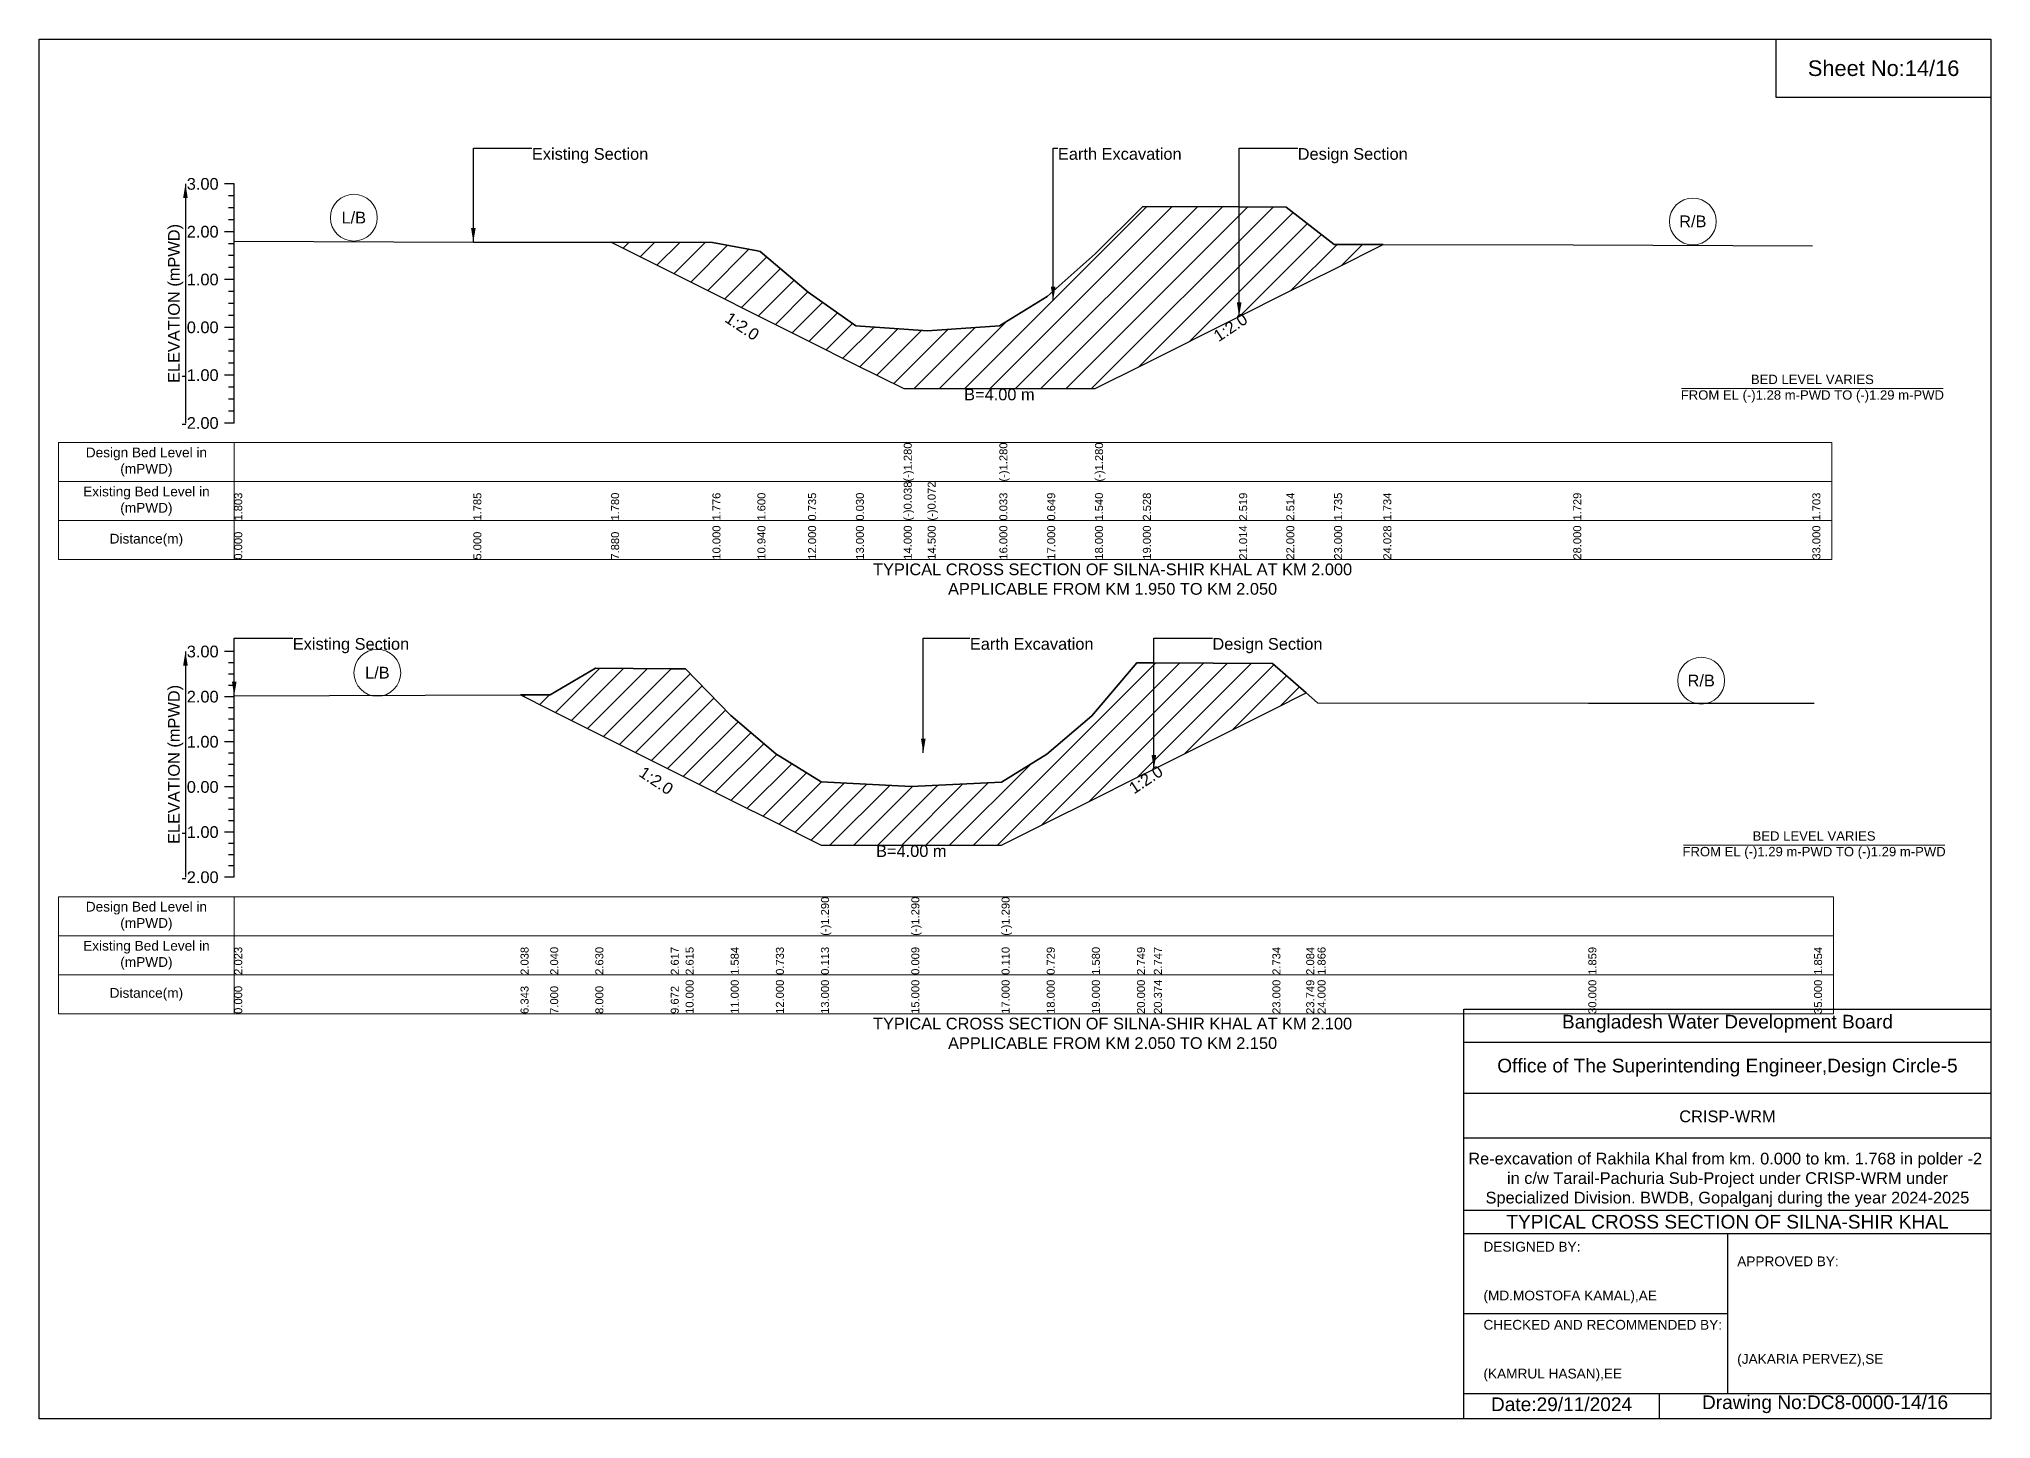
# Model space of a CAD drawing. Header units: inches. Extents: x 91000 to 258000, y -5656 to 0.
# Drawn here: x 230000 to 238000, y -5656 to 0 of the extents above; entities that cross this region are included whole.
import ezdxf

# ---------------------------------------------------------------- set-up
doc = ezdxf.new("R2010")
doc.units = ezdxf.units.IN
doc.header["$LTSCALE"] = 7
doc.header["$MEASUREMENT"] = 0
for name, color, linetype, lineweight in [('Cross section Data Border', 7, 'Continuous', 9), ('Cross Section Labels', 7, 'Continuous', 9), ('Existing_Bed_Level for Xsection', 7, 'Continuous', 25)]:
    doc.layers.add(name, color=color, linetype=linetype, lineweight=lineweight)
doc.styles.get("Standard").update_dxf_attribs({"font": 'arial.ttf'})
doc.dimstyles.get("Standard").update_dxf_attribs({"dimtxt": 0.18, "dimasz": 0.18, "dimexe": 0.18, "dimexo": 0.0625, "dimgap": 0.09, "dimtad": 0, "dimtih": 1, "dimtoh": 1, "dimdec": 4, "dimzin": 0, "dimdsep": 46, "dimtxsty": 'Standard', "dimcen": 0.09, "dimadec": 0, "dimazin": 0, "dimtfac": 1, "dimtdec": 4, "dimtofl": 0, "dimtmove": 0, "dimatfit": 3, "dimfxl": 1, "dimtolj": 1, "dimtzin": 0, "dimarcsym": 0})

msp = doc.modelspace()

# ---------------------------------------------------------------- hatches: boundary and pattern name
at = {"layer": 'Existing_Bed_Level for Xsection'}
h = msp.add_hatch(dxfattribs=at)
h.set_pattern_fill('ANSI31', color=256, scale=588, style=0)
h.paths.add_polyline_path([(232344.6, -833), (232760, -1040.8), (232944.3, -1132.9), (232956, -1138.8), (233152, -1236.8), (233348, -1334.8), (233544, -1432.8), (233642, -1432.8), (233936, -1432.8), (234132, -1432.8), (234328, -1432.8), (234524, -1334.8), (234918.7, -1137.4), (235112, -1040.8), (235308, -942.8), (235509.4, -842.1), (235308, -841.8), (235112, -689.1), (234918.7, -688.2), (234524, -686.4), (234328, -880), (234132, -1054.7), (233936, -1175.4), (233642, -1196), (233544, -1189.3), (233348, -1176), (233152, -1037.8), (232956, -870.4), (232944.3, -868.3), (232760, -833.8)])
h = msp.add_hatch(dxfattribs=at)
h.set_pattern_fill('ANSI31', color=256, scale=555, style=0)
h.paths.add_polyline_path([(231973.5, -2688.6), (232095, -2749.3), (232280, -2841.8), (232589.2, -2996.4), (232650, -3026.8), (232835, -3119.3), (233020, -3211.8), (233205, -3304.3), (233575, -3304.3), (233945, -3304.3), (234130, -3211.8), (234315, -3119.3), (234500, -3026.8), (234569.2, -2992.2), (235055, -2749.3), (235193.5, -2680.1), (235055, -2559.9), (234569.2, -2557.4), (234500, -2557.1), (234315, -2773.4), (234130, -2930.8), (233945, -3045.3), (233575, -3064), (233205, -3044.8), (233020, -2930.1), (232835, -2772.6), (232650, -2581.9), (232589.2, -2581.4), (232280, -2579.1), (232095, -2688.3)])

# ---------------------------------------------------------------- linework, layer by layer
for points in [[(230000, 0), (238000, 0), (238000, -5656), (230000, -5656)], [(237120, 0), (238000, 0), (238000, -240), (237120, -240)]]:
    msp.add_lwpolyline(points, close=True)
for points in [[(235840, -5656), (235840, -3976), (238000, -3976)], [(235840, -4112), (238000, -4112)], [(235840, -4320), (238000, -4320)], [(235840, -4504), (238000, -4504)], [(235840, -4800), (238000, -4800)], [(235840, -4896), (238000, -4896)], [(236920, -4896), (236920, -5552)], [(235840, -5224), (236920, -5224)], [(235840, -5552), (238000, -5552)], [(236640, -5552), (236640, -5656)]]:
    msp.add_lwpolyline(points)
at = {"layer": 'Cross section Data Border'}
for points in [[(230080, -1653.9), (237348, -1653.9), (237348, -2133.9), (230080, -2133.9)], [(230080, -3515.7), (237355, -3515.7), (237355, -3995.7), (230080, -3995.7)]]:
    msp.add_lwpolyline(points, close=True, dxfattribs=at)
for points in [[(230800, -1653.9), (230800, -2133.9)], [(230080, -1813.9), (237348, -1813.9)], [(230080, -1973.9), (237348, -1973.9)], [(230800, -3515.7), (230800, -3995.7)], [(230080, -3675.7), (237355, -3675.7)], [(230080, -3835.7), (237355, -3835.7)]]:
    msp.add_lwpolyline(points, dxfattribs=at)
at = {"layer": 'Cross Section Labels'}
for points in [[(236732.2, -1432.8), (237803.8, -1432.8)], [(236739.2, -3304.3), (237810.8, -3304.3)]]:
    msp.add_lwpolyline(points, dxfattribs=at)
for centre in [(231290, -732.3), (236778, -747.6), (231386.7, -2597.5), (236812.5, -2629.7)]:
    msp.add_circle(centre, 96, dxfattribs=at)
at = {"layer": 'Existing_Bed_Level for Xsection'}
for points in [[(230800, -593.9), (230760, -593.9)], [(230800, -1573.9), (230800, -1377.9), (230800, -1181.9), (230800, -985.9), (230800, -789.9), (230800, -593.9)], [(230800, -642.9), (230776, -642.9)], [(230800, -691.9), (230776, -691.9)], [(230800, -828.5), (231780, -832), (232344.6, -833), (232760, -833.8), (232944.3, -868.3), (232956, -870.4), (233152, -1037.8), (233348, -1176), (233544, -1189.3), (233544, -1189.3), (233642, -1196), (233936, -1175.4), (233936, -1175.4), (234132, -1054.7), (234328, -880), (234328, -880), (234524, -686.4), (234918.7, -688.2), (235112, -689.1), (235308, -841.8), (235509.4, -842.1), (236288, -843), (237268, -848.1)], [(230800, -789.9), (230760, -789.9)], [(230800, -740.9), (230776, -740.9)], [(230800, -838.9), (230776, -838.9)], [(230800, -887.9), (230776, -887.9)], [(230800, -936.9), (230776, -936.9)], [(230800, -985.9), (230760, -985.9)], [(230800, -1034.9), (230776, -1034.9)], [(230800, -1083.9), (230776, -1083.9)], [(230800, -1181.9), (230760, -1181.9)], [(230800, -1132.9), (230776, -1132.9)], [(230800, -1230.9), (230776, -1230.9)], [(230800, -1279.9), (230776, -1279.9)], [(230800, -1328.9), (230776, -1328.9)], [(230800, -1377.9), (230760, -1377.9)], [(230800, -1426.9), (230776, -1426.9)], [(230800, -1475.9), (230776, -1475.9)], [(230800, -1573.9), (230760, -1573.9)], [(230800, -1524.9), (230776, -1524.9)], [(230800, -2510.7), (230760, -2510.7)], [(230800, -2556.9), (230776, -2556.9)], [(230800, -3435.7), (230800, -3250.7), (230800, -3065.7), (230800, -2880.7), (230800, -2695.7), (230800, -2510.7)], [(230800, -2691.4), (231973.5, -2688.6), (232095, -2688.3), (232280, -2579.1), (232589.2, -2581.4), (232650, -2581.9), (232835, -2772.6), (233020, -2930.1), (233205, -3044.8), (233205, -3044.8), (233575, -3064), (233575, -3064), (233945, -3045.3), (233945, -3045.3), (234130, -2930.8), (234315, -2773.4), (234500, -2557.1), (234569.2, -2557.4), (235055, -2559.9), (235193.5, -2680.1), (235240, -2720.5), (236350, -2721.8), (237275, -2722.7)], [(230800, -2603.2), (230776, -2603.2)], [(230800, -2695.7), (230760, -2695.7)], [(230800, -2649.4), (230776, -2649.4)], [(230800, -2741.9), (230776, -2741.9)], [(230800, -2788.2), (230776, -2788.2)], [(230800, -2834.4), (230776, -2834.4)], [(230800, -2880.7), (230760, -2880.7)], [(230800, -2926.9), (230776, -2926.9)], [(230800, -2973.2), (230776, -2973.2)], [(230800, -3019.4), (230776, -3019.4)], [(230800, -3065.7), (230760, -3065.7)], [(230800, -3111.9), (230776, -3111.9)], [(230800, -3158.2), (230776, -3158.2)], [(230800, -3250.7), (230760, -3250.7)], [(230800, -3204.4), (230776, -3204.4)], [(230800, -3296.9), (230776, -3296.9)], [(230800, -3343.2), (230776, -3343.2)], [(230800, -3435.7), (230760, -3435.7)], [(230800, -3389.4), (230776, -3389.4)]]:
    msp.add_lwpolyline(points, dxfattribs=at)
for points in [[(232344.6, -833), (232344.6, -833), (232760, -1040.8), (232944.3, -1132.9), (232956, -1138.8), (233152, -1236.8), (233348, -1334.8), (233544, -1432.8), (233544, -1432.8), (233642, -1432.8), (233936, -1432.8), (233936, -1432.8), (234132, -1432.8), (234328, -1432.8), (234328, -1432.8), (234524, -1334.8), (234918.7, -1137.4), (235112, -1040.8), (235308, -942.8), (235509.4, -842.1), (235308, -841.8), (235112, -689.1), (234918.7, -688.2), (234524, -686.4), (234328, -880), (234328, -880), (234132, -1054.7), (233936, -1175.4), (233936, -1175.4), (233642, -1196), (233544, -1189.3), (233544, -1189.3), (233348, -1176), (233152, -1037.8), (232956, -870.4), (232944.3, -868.3), (232760, -833.8), (232344.6, -833)], [(231973.5, -2688.6), (232095, -2749.3), (232280, -2841.8), (232589.2, -2996.4), (232650, -3026.8), (232835, -3119.3), (233020, -3211.8), (233205, -3304.3), (233205, -3304.3), (233575, -3304.3), (233575, -3304.3), (233945, -3304.3), (233945, -3304.3), (234130, -3211.8), (234315, -3119.3), (234500, -3026.8), (234569.2, -2992.2), (235055, -2749.3), (235193.5, -2680.1), (235055, -2559.9), (234569.2, -2557.4), (234500, -2557.1), (234315, -2773.4), (234130, -2930.8), (233945, -3045.3), (233945, -3045.3), (233575, -3064), (233575, -3064), (233205, -3044.8), (233205, -3044.8), (233020, -2930.1), (232835, -2772.6), (232650, -2581.9), (232589.2, -2581.4), (232280, -2579.1), (232095, -2688.3)]]:
    msp.add_lwpolyline(points, close=True, dxfattribs=at)

# ---------------------------------------------------------------- texts
at = {"attachment_point": 5}
for s, insert, char_height in [('Sheet No:14/16', (237560, -120), 64), ('Bangladesh Water Development Board', (236920, -4036), 56), ('Office of The Superintending Engineer,Design Circle-5', (236920, -4216), 56)]:
    msp.add_mtext(s, dxfattribs=dict(at, insert=insert, char_height=char_height))
for s, insert, char_height, width, attachment_point in [('CRISP-WRM', (236920, -4416), 48, 2240, 5), ('Re-excavation of Rakhila Khal from km. 0.000 to km. 1.768 in polder -2  in c/w Tarail-Pachuria Sub-Project under CRISP-WRM under Specialized Division. BWDB, Gopalganj during the year 2024-2025', (236920, -4676), 48, 2160, 5), ('TYPICAL CROSS SECTION OF SILNA-SHIR KHAL', (236920, -4848), 56, 2240, 5), ('DESIGNED BY:^J^J^J(MD.MOSTOFA KAMAL),AE', (235920, -5056), 40, 1120, 4), ('APPROVED BY:^J^J^J^J^J^J(JAKARIA PERVEZ),SE', (236960, -5216), 40, 1120, 4), ('CHECKED AND RECOMMENDED BY:^J^J^J(KAMRUL HASAN),EE', (235920, -5376), 40, 1120, 4), ('Date:29/11/2024', (236240, -5596), 56, 1120, 5), ('Drawing No:DC8-0000-14/16', (237320, -5596), 56, 1760, 5)]:
    msp.add_mtext(s, dxfattribs=dict(insert=insert, char_height=char_height, width=width, attachment_point=attachment_point))
at = {"layer": 'Cross section Data Border', "char_height": 40, "width": 640, "attachment_point": 5}
for s, insert in [('Design Bed Level in (mPWD)', (230440, -1733.9)), ('Existing Bed Level in (mPWD)', (230440, -1893.9)), ('Distance(m)', (230440, -2053.9)), ('Design Bed Level in (mPWD)', (230440, -3595.7)), ('Existing Bed Level in (mPWD)', (230440, -3755.7)), ('Distance(m)', (230440, -3915.7))]:
    msp.add_mtext(s, dxfattribs=dict(at, insert=insert))
at = {"layer": 'Cross Section Labels'}
for s, insert, char_height, attachment_point in [('Existing Section', (232020, -446.9), 48, 1), ('Earth Excavation', (234176, -446.9), 48, 1), ('Design Section', (235158.7, -446.9), 48, 1), ('L/B', (231290, -732.3), 48, 5), ('R/B', (236778, -747.6), 48, 5), ('B=4.00 m', (233936, -1432.8), 48, 2), ('BED LEVEL VARIES ^JFROM EL (-)1.28 m-PWD TO (-)1.29 m-PWD', (237268, -1432.8), 38.4, 5), ('TYPICAL CROSS SECTION OF SILNA-SHIR KHAL AT KM 2.000^JAPPLICABLE FROM KM 1.950 TO KM 2.050', (234400, -2213.9), 48, 5), ('Existing Section', (231040, -2455.2), 48, 1), ('Earth Excavation', (233815, -2455.2), 48, 1), ('Design Section', (234809.2, -2455.2), 48, 1), ('L/B', (231386.7, -2597.5), 48, 5), ('R/B', (236812.5, -2629.7), 48, 5), ('BED LEVEL VARIES ^JFROM EL (-)1.29 m-PWD TO (-)1.29 m-PWD', (237275, -3304.3), 38.4, 5), ('B=4.00 m', (233575, -3304.3), 48, 2), ('TYPICAL CROSS SECTION OF SILNA-SHIR KHAL AT KM 2.100^JAPPLICABLE FROM KM 2.050 TO KM 2.150', (234400, -4075.7), 48, 5)]:
    msp.add_mtext(s, dxfattribs=dict(at, insert=insert, char_height=char_height, attachment_point=attachment_point))
at = {"layer": 'Cross Section Labels', "char_height": 48, "attachment_point": 2}
for insert, rotation in [((232895.3, -1157.4), 326.30993), ((234869.7, -1161.9), 33.69007), ((232543, -3019.6), 326.30993), ((234523, -3015.3), 33.69007)]:
    msp.add_mtext('1:2.0', dxfattribs=dict(at, insert=insert, rotation=rotation))
at = {"layer": 'Existing_Bed_Level for Xsection', "char_height": 48, "attachment_point": 6}
for s, insert in [('3.00', (230736, -593.9)), ('2.00', (230736, -789.9)), ('1.00', (230736, -985.9)), ('0.00', (230736, -1181.9)), ('-1.00', (230736, -1377.9)), ('-2.00', (230736, -1573.9)), ('3.00', (230736, -2510.7)), ('2.00', (230736, -2695.7)), ('1.00', (230736, -2880.7)), ('0.00', (230736, -3065.7)), ('-1.00', (230736, -3250.7)), ('-2.00', (230736, -3435.7))]:
    msp.add_mtext(s, dxfattribs=dict(at, insert=insert))
at = {"layer": 'Existing_Bed_Level for Xsection', "rotation": 90}
for s, insert, char_height, attachment_point in [('ELEVATION (mPWD)', (230560, -1083.9), 48, 5), ('(-)1.280', (233544, -1813.9), 32.8, 1), ('(-)1.280', (233936, -1813.9), 32.8, 1), ('(-)1.280', (234328, -1813.9), 32.8, 1), ('(-)0.038', (233544, -1973.9), 32.8, 1), ('(-)0.072', (233642, -1973.9), 32.8, 1), ('1.803', (230800, -1973.9), 32.8, 1), ('1.785', (231780, -1973.9), 32.8, 1), ('1.780', (232344.6, -1973.9), 32.8, 1), ('1.776', (232760, -1973.9), 32.8, 1), ('1.600', (232944.3, -1973.9), 32.8, 1), ('0.735', (233152, -1973.9), 32.8, 1), ('0.030', (233348, -1973.9), 32.8, 1), ('0.033', (233936, -1973.9), 32.8, 1), ('0.649', (234132, -1973.9), 32.8, 1), ('1.540', (234328, -1973.9), 32.8, 1), ('2.528', (234524, -1973.9), 32.8, 1), ('2.519', (234918.7, -1973.9), 32.8, 1), ('2.514', (235112, -1973.9), 32.8, 1), ('1.735', (235308, -1973.9), 32.8, 1), ('1.734', (235509.4, -1973.9), 32.8, 1), ('1.729', (236288, -1973.9), 32.8, 1), ('1.703', (237268, -1973.9), 32.8, 1), ('10.000', (232760, -2133.9), 32.8, 1), ('10.940', (232944.3, -2133.9), 32.8, 1), ('12.000', (233152, -2133.9), 32.8, 1), ('13.000', (233348, -2133.9), 32.8, 1), ('14.000', (233544, -2133.9), 32.8, 1), ('14.500', (233642, -2133.9), 32.8, 1), ('16.000', (233936, -2133.9), 32.8, 1), ('17.000', (234132, -2133.9), 32.8, 1), ('18.000', (234328, -2133.9), 32.8, 1), ('19.000', (234524, -2133.9), 32.8, 1), ('21.014', (234918.7, -2133.9), 32.8, 1), ('22.000', (235112, -2133.9), 32.8, 1), ('23.000', (235308, -2133.9), 32.8, 1), ('24.028', (235509.4, -2133.9), 32.8, 1), ('28.000', (236288, -2133.9), 32.8, 1), ('33.000', (237268, -2133.9), 32.8, 1), ('0.000', (230800, -2133.9), 32.8, 1), ('5.000', (231780, -2133.9), 32.8, 1), ('7.880', (232344.6, -2133.9), 32.8, 1), ('ELEVATION (mPWD)', (230560, -2973.2), 48, 5), ('(-)1.290', (233205, -3675.7), 32.8, 1), ('(-)1.290', (233575, -3675.7), 32.8, 1), ('(-)1.290', (233945, -3675.7), 32.8, 1), ('2.023', (230800, -3835.7), 32.8, 1), ('2.038', (231973.5, -3835.7), 32.8, 1), ('2.040', (232095, -3835.7), 32.8, 1), ('2.630', (232280, -3835.7), 32.8, 1), ('2.617', (232589.2, -3835.7), 32.8, 1), ('2.615', (232650, -3835.7), 32.8, 1), ('1.584', (232835, -3835.7), 32.8, 1), ('0.733', (233020, -3835.7), 32.8, 1), ('0.113', (233205, -3835.7), 32.8, 1), ('0.009', (233575, -3835.7), 32.8, 1), ('0.110', (233945, -3835.7), 32.8, 1), ('0.729', (234130, -3835.7), 32.8, 1), ('1.580', (234315, -3835.7), 32.8, 1), ('2.749', (234500, -3835.7), 32.8, 1), ('2.747', (234569.2, -3835.7), 32.8, 1), ('2.734', (235055, -3835.7), 32.8, 1), ('2.084', (235193.5, -3835.7), 32.8, 1), ('1.866', (235240, -3835.7), 32.8, 1), ('1.859', (236350, -3835.7), 32.8, 1), ('1.854', (237275, -3835.7), 32.8, 1), ('0.000', (230800, -3995.7), 32.8, 1), ('6.343', (231973.5, -3995.7), 32.8, 1), ('7.000', (232095, -3995.7), 32.8, 1), ('8.000', (232280, -3995.7), 32.8, 1), ('9.672', (232589.2, -3995.7), 32.8, 1), ('10.000', (232650, -3995.7), 32.8, 1), ('11.000', (232835, -3995.7), 32.8, 1), ('12.000', (233020, -3995.7), 32.8, 1), ('13.000', (233205, -3995.7), 32.8, 1), ('15.000', (233575, -3995.7), 32.8, 1), ('17.000', (233945, -3995.7), 32.8, 1), ('18.000', (234130, -3995.7), 32.8, 1), ('19.000', (234315, -3995.7), 32.8, 1), ('20.000', (234500, -3995.7), 32.8, 1), ('20.374', (234569.2, -3995.7), 32.8, 1), ('23.000', (235055, -3995.7), 32.8, 1), ('23.749', (235193.5, -3995.7), 32.8, 1), ('24.000', (235240, -3995.7), 32.8, 1), ('30.000', (236350, -3995.7), 32.8, 1), ('35.000', (237275, -3995.7), 32.8, 1)]:
    msp.add_mtext(s, dxfattribs=dict(at, insert=insert, char_height=char_height, attachment_point=attachment_point))

# ---------------------------------------------------------------- leaders
at = {"layer": 'Cross Section Labels', "annotation_type": 0, "has_hookline": 1, "hookline_direction": 0}
for points, text_width in [([(231780, -832), (231780, -446.9), (232019.9, -446.9)], 467.2), ([(234156.3, -1072.5), (234156.3, -446.9), (234175.9, -446.9)], 497), ([(234918.7, -1137.4), (234918.7, -446.9), (235158.6, -446.9)], 441.2), ([(230800, -2691.4), (230800, -2455.2), (231039.9, -2455.2)], 467.2), ([(233624.1, -2925.8), (233624.1, -2455.2), (233814.9, -2455.2)], 497), ([(234569.2, -2992.2), (234569.2, -2455.2), (234809.1, -2455.2)], 441.2)]:
    msp.add_leader(points, dimstyle='Standard', override={"dimasz": 57.6}, dxfattribs=dict(at, text_width=text_width))
at = {"layer": 'Existing_Bed_Level for Xsection'}
for points in [[(230600, -593.9), (230600, -1573.9)], [(230600, -2510.7), (230600, -3435.7)]]:
    msp.add_leader(points, dimstyle='Standard', override={"dimasz": 57.6}, dxfattribs=at)

doc.saveas('drawing.dxf')
